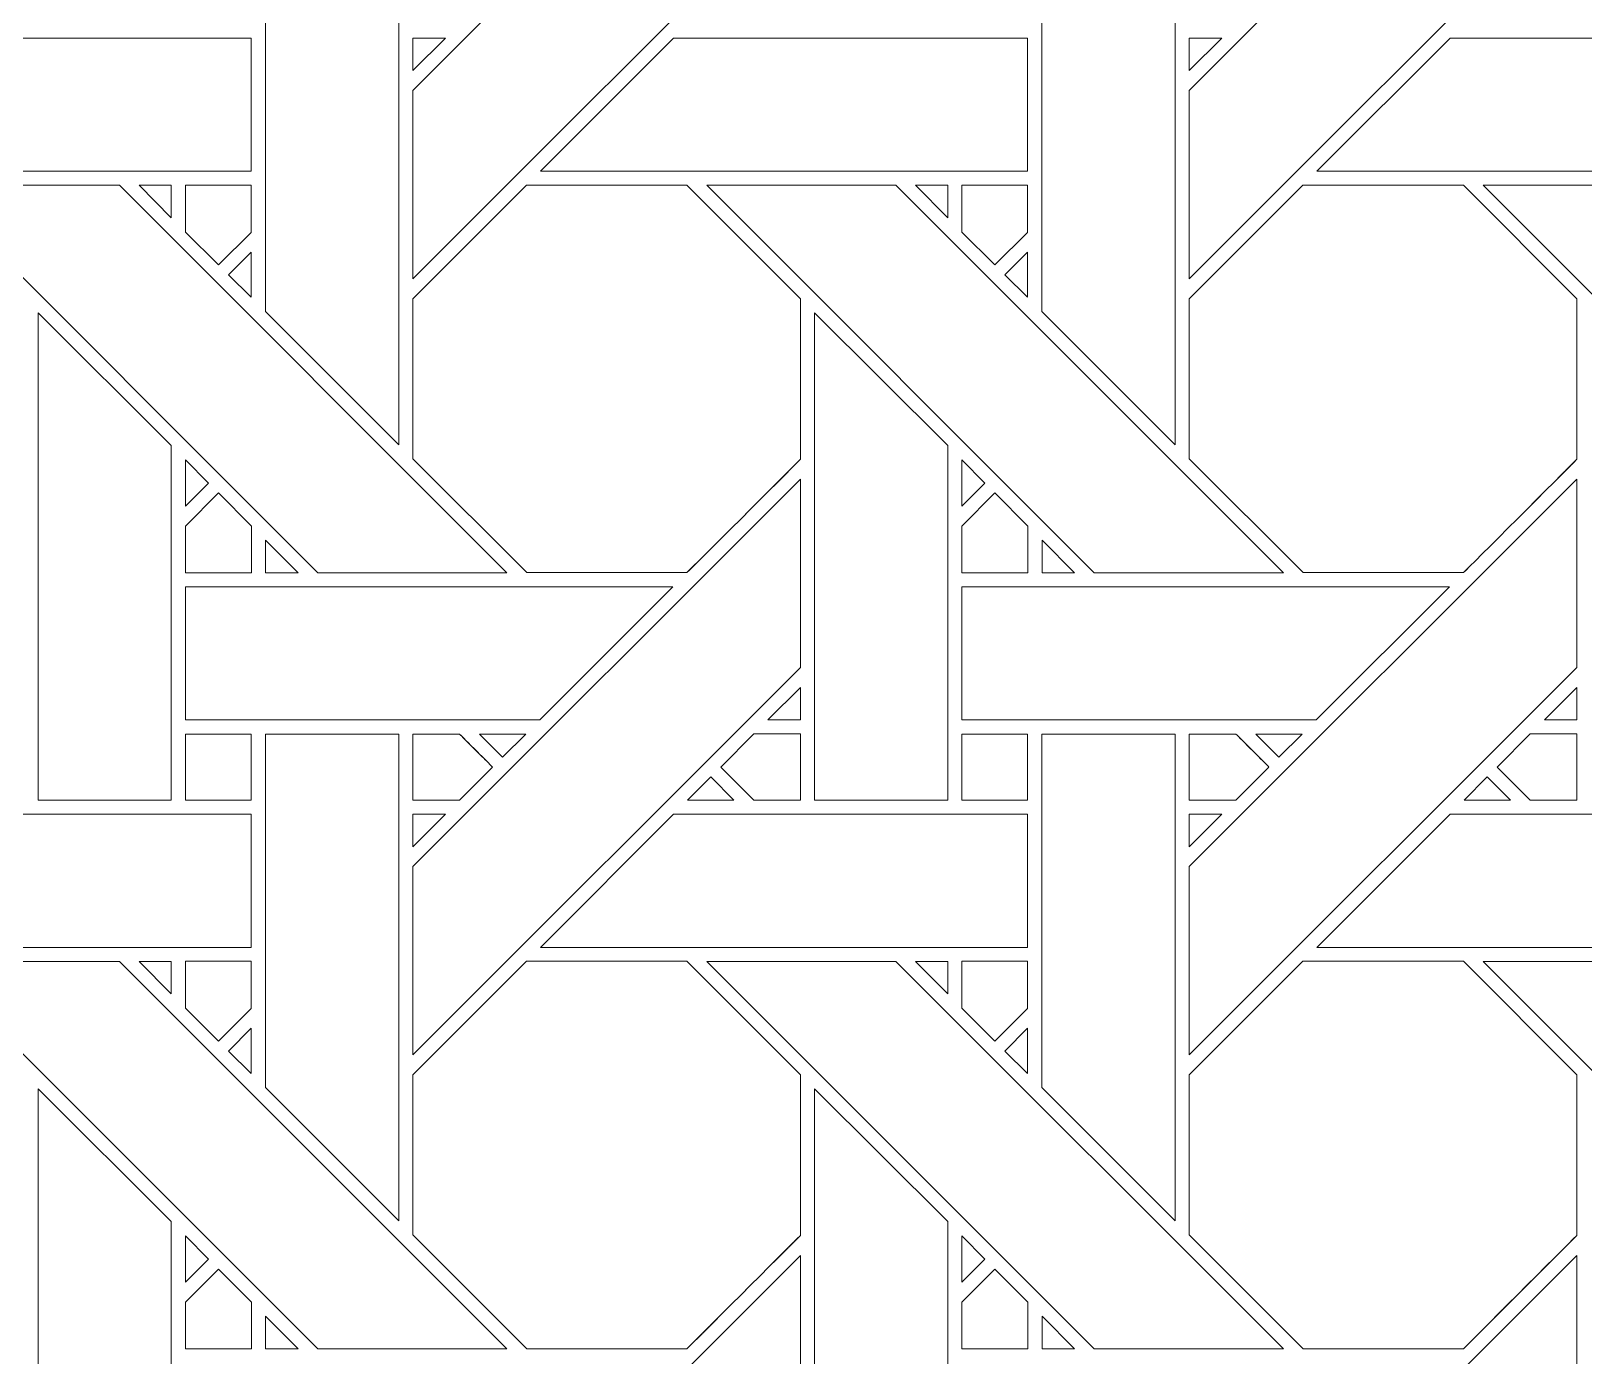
# Model space of a CAD drawing. Header units: inches. Extents: x 3.4 to 21.4, y 0.1 to 18.1.
# Drawn here: x 12.154 to 14.051, y 15.016 to 16.636 of the extents above; entities that cross this region are included whole.
import ezdxf

# ---------------------------------------------------------------- set-up
doc = ezdxf.new("R2010")
doc.units = ezdxf.units.IN
doc.header["$MEASUREMENT"] = 0
doc.layers.add('Design', color=7, linetype='Continuous', lineweight=0)

msp = doc.modelspace()

# ---------------------------------------------------------------- linework, layer by layer
at = {"layer": 'Design'}
for points, knots in [([(12.3829, 18.0948), (7.4123, 18.0948), (3.3829, 14.0653), (3.3829, 9.0948), (3.3829, 4.1242), (7.4123, 0.0948), (12.3829, 0.0948), (17.3534, 0.0948), (21.3829, 4.1242), (21.3829, 9.0948), (21.3829, 14.0653), (17.3534, 18.0948), (12.3829, 18.0948)], [0, 0, 0, 0, 1, 1, 1, 2, 2, 2, 3, 3, 3, 4, 4, 4, 4]), ([(12.3829, 17.2202), (7.8953, 17.2202), (4.2574, 13.5823), (4.2574, 9.0948), (4.2574, 4.6072), (7.8953, 0.9693), (12.3829, 0.9693), (16.8704, 0.9693), (20.5083, 4.6072), (20.5083, 9.0948), (20.5083, 13.5823), (16.8704, 17.2202), (12.3829, 17.2202)], [0, 0, 0, 0, 1, 1, 1, 2, 2, 2, 3, 3, 3, 4, 4, 4, 4]), ([(13.0941, 16.8065), (13.0941, 16.8065), (12.6204, 16.3328), (12.6204, 16.3328), (12.6204, 16.3328), (12.6204, 16.5629), (12.6204, 16.5629), (12.6204, 16.5629), (13.0941, 17.0365), (13.0941, 17.0365), (13.0941, 17.0365), (13.0941, 16.8065), (13.0941, 16.8065)], [0, 0, 0, 0, 1, 1, 1, 2, 2, 2, 3, 3, 3, 4, 4, 4, 4]), ([(14.0428, 17.032), (14.0428, 17.032), (14.0428, 16.8065), (14.0428, 16.8065), (14.0428, 16.8065), (13.5691, 16.3328), (13.5691, 16.3328), (13.5691, 16.3328), (13.5691, 16.5629), (13.5691, 16.5629), (13.5691, 16.5629), (14.0391, 17.0328), (14.0391, 17.0328), (14.0403, 17.0326), (14.0416, 17.0323), (14.0428, 17.032)], [0, 0, 0, 0, 1, 1, 1, 2, 2, 2, 3, 3, 3, 4, 4, 4, 5, 5, 5, 5]), ([(12.4403, 16.2928), (12.4403, 16.2928), (12.4403, 16.725), (12.4403, 16.725), (12.4403, 16.725), (12.6032, 16.725), (12.6032, 16.725), (12.6032, 16.725), (12.6032, 16.1299), (12.6032, 16.1299), (12.6032, 16.1299), (12.4403, 16.2928), (12.4403, 16.2928)], [0, 0, 0, 0, 1, 1, 1, 2, 2, 2, 3, 3, 3, 4, 4, 4, 4]), ([(13.552, 16.1299), (13.552, 16.1299), (13.3891, 16.2928), (13.3891, 16.2928), (13.3891, 16.2928), (13.3891, 16.725), (13.3891, 16.725), (13.3891, 16.725), (13.552, 16.725), (13.552, 16.725), (13.552, 16.725), (13.552, 16.1299), (13.552, 16.1299)], [0, 0, 0, 0, 1, 1, 1, 2, 2, 2, 3, 3, 3, 4, 4, 4, 4]), ([(12.4228, 16.6271), (12.4228, 16.6271), (12.4228, 16.4643), (12.4228, 16.4643), (12.4228, 16.4643), (11.8275, 16.4643), (11.8275, 16.4643), (11.8275, 16.4643), (11.9904, 16.6271), (11.9904, 16.6271), (11.9904, 16.6271), (12.4228, 16.6271), (12.4228, 16.6271)], [0, 0, 0, 0, 1, 1, 1, 2, 2, 2, 3, 3, 3, 4, 4, 4, 4]), ([(12.6602, 16.6271), (12.6602, 16.6271), (12.6204, 16.5873), (12.6204, 16.5873), (12.6204, 16.5873), (12.6204, 16.6271), (12.6204, 16.6271), (12.6204, 16.6271), (12.6602, 16.6271), (12.6602, 16.6271)], [0, 0, 0, 0, 1, 1, 1, 2, 2, 2, 3, 3, 3, 3]), ([(13.3715, 16.6271), (13.3715, 16.6271), (13.3715, 16.4643), (13.3715, 16.4643), (13.3715, 16.4643), (12.7762, 16.4643), (12.7762, 16.4643), (12.7762, 16.4643), (12.9391, 16.6271), (12.9391, 16.6271), (12.9391, 16.6271), (13.3715, 16.6271), (13.3715, 16.6271)], [0, 0, 0, 0, 1, 1, 1, 2, 2, 2, 3, 3, 3, 4, 4, 4, 4]), ([(13.609, 16.6271), (13.609, 16.6271), (13.5691, 16.5873), (13.5691, 16.5873), (13.5691, 16.5873), (13.5691, 16.6271), (13.5691, 16.6271), (13.5691, 16.6271), (13.609, 16.6271), (13.609, 16.6271)], [0, 0, 0, 0, 1, 1, 1, 2, 2, 2, 3, 3, 3, 3]), ([(14.3203, 16.6271), (14.3203, 16.6271), (14.3203, 16.4643), (14.3203, 16.4643), (14.3203, 16.4643), (13.725, 16.4643), (13.725, 16.4643), (13.725, 16.4643), (13.8878, 16.6271), (13.8878, 16.6271), (13.8878, 16.6271), (14.3203, 16.6271), (14.3203, 16.6271)], [0, 0, 0, 0, 1, 1, 1, 2, 2, 2, 3, 3, 3, 4, 4, 4, 4]), ([(12.7354, 15.9735), (12.7354, 15.9735), (12.5044, 15.9735), (12.5044, 15.9735), (12.5044, 15.9735), (12.0308, 16.4472), (12.0308, 16.4472), (12.0308, 16.4472), (12.2618, 16.4472), (12.2618, 16.4472), (12.2618, 16.4472), (12.7354, 15.9735), (12.7354, 15.9735)], [0, 0, 0, 0, 1, 1, 1, 2, 2, 2, 3, 3, 3, 4, 4, 4, 4]), ([(12.2859, 16.4471), (12.2859, 16.4471), (12.3253, 16.4471), (12.3253, 16.4471), (12.3253, 16.4471), (12.3253, 16.4073), (12.3253, 16.4073), (12.3253, 16.4073), (12.2859, 16.4471), (12.2859, 16.4471)], [0, 0, 0, 0, 1, 1, 1, 2, 2, 2, 3, 3, 3, 3]), ([(12.4228, 16.4472), (12.4228, 16.4472), (12.4228, 16.3896), (12.4228, 16.3896), (12.4228, 16.3896), (12.3828, 16.3497), (12.3828, 16.3497), (12.3828, 16.3497), (12.3425, 16.39), (12.3425, 16.39), (12.3425, 16.39), (12.3425, 16.4472), (12.3425, 16.4472), (12.3425, 16.4472), (12.4228, 16.4472), (12.4228, 16.4472)], [0, 0, 0, 0, 1, 1, 1, 2, 2, 2, 3, 3, 3, 4, 4, 4, 5, 5, 5, 5]), ([(12.4228, 16.3896), (12.4228, 16.3896), (12.3828, 16.3497), (12.3828, 16.3497), (12.3828, 16.3497), (12.3425, 16.39), (12.3425, 16.39), (12.3425, 16.39), (12.3425, 16.4472), (12.3425, 16.4472), (12.3425, 16.4472), (12.4228, 16.4472), (12.4228, 16.4472), (12.4228, 16.4472), (12.4228, 16.3896), (12.4228, 16.3896)], [0, 0, 0, 0, 1, 1, 1, 2, 2, 2, 3, 3, 3, 4, 4, 4, 5, 5, 5, 5]), ([(12.7591, 16.4472), (12.7591, 16.4472), (12.9553, 16.4472), (12.9553, 16.4472), (12.9553, 16.4472), (13.0941, 16.3085), (13.0941, 16.3085), (13.0941, 16.3085), (13.0941, 16.1123), (13.0941, 16.1123), (13.0763, 16.0943), (12.9643, 15.9826), (12.9553, 15.9736), (12.9553, 15.9736), (12.7596, 15.9736), (12.7596, 15.9736), (12.7596, 15.9736), (12.6204, 16.1128), (12.6204, 16.1128), (12.6204, 16.1128), (12.6204, 16.3085), (12.6204, 16.3085), (12.6204, 16.3085), (12.7591, 16.4472), (12.7591, 16.4472)], [0, 0, 0, 0, 1, 1, 1, 2, 2, 2, 3, 3, 3, 4, 4, 4, 5, 5, 5, 6, 6, 6, 7, 7, 7, 8, 8, 8, 8]), ([(12.9553, 16.4472), (12.9553, 16.4472), (13.0941, 16.3085), (13.0941, 16.3085), (13.0941, 16.3085), (13.0941, 16.1123), (13.0941, 16.1123), (13.0757, 16.0937), (12.9639, 15.9821), (12.9553, 15.9736), (12.9553, 15.9736), (12.7596, 15.9736), (12.7596, 15.9736), (12.7596, 15.9736), (12.6204, 16.1128), (12.6204, 16.1128), (12.6204, 16.1128), (12.6204, 16.3085), (12.6204, 16.3085), (12.6204, 16.3085), (12.7591, 16.4472), (12.7591, 16.4472), (12.7591, 16.4472), (12.9553, 16.4472), (12.9553, 16.4472)], [0, 0, 0, 0, 1, 1, 1, 2, 2, 2, 3, 3, 3, 4, 4, 4, 5, 5, 5, 6, 6, 6, 7, 7, 7, 8, 8, 8, 8]), ([(13.6841, 15.9735), (13.6841, 15.9735), (13.4531, 15.9735), (13.4531, 15.9735), (13.4531, 15.9735), (12.9795, 16.4472), (12.9795, 16.4472), (12.9795, 16.4472), (13.2105, 16.4472), (13.2105, 16.4472), (13.2105, 16.4472), (13.6841, 15.9735), (13.6841, 15.9735)], [0, 0, 0, 0, 1, 1, 1, 2, 2, 2, 3, 3, 3, 4, 4, 4, 4]), ([(13.2346, 16.4471), (13.2346, 16.4471), (13.2741, 16.4471), (13.2741, 16.4471), (13.2741, 16.4471), (13.2741, 16.4073), (13.2741, 16.4073), (13.2741, 16.4073), (13.2346, 16.4471), (13.2346, 16.4471)], [0, 0, 0, 0, 1, 1, 1, 2, 2, 2, 3, 3, 3, 3]), ([(13.3715, 16.4472), (13.3715, 16.4472), (13.3715, 16.3896), (13.3715, 16.3896), (13.3715, 16.3896), (13.3316, 16.3497), (13.3316, 16.3497), (13.3316, 16.3497), (13.2913, 16.39), (13.2913, 16.39), (13.2913, 16.39), (13.2913, 16.4472), (13.2913, 16.4472), (13.2913, 16.4472), (13.3715, 16.4472), (13.3715, 16.4472)], [0, 0, 0, 0, 1, 1, 1, 2, 2, 2, 3, 3, 3, 4, 4, 4, 5, 5, 5, 5]), ([(13.3715, 16.3896), (13.3715, 16.3896), (13.3316, 16.3497), (13.3316, 16.3497), (13.3316, 16.3497), (13.2913, 16.39), (13.2913, 16.39), (13.2913, 16.39), (13.2913, 16.4472), (13.2913, 16.4472), (13.2913, 16.4472), (13.3715, 16.4472), (13.3715, 16.4472), (13.3715, 16.4472), (13.3715, 16.3896), (13.3715, 16.3896)], [0, 0, 0, 0, 1, 1, 1, 2, 2, 2, 3, 3, 3, 4, 4, 4, 5, 5, 5, 5]), ([(13.7078, 16.4472), (13.7078, 16.4472), (13.904, 16.4472), (13.904, 16.4472), (13.904, 16.4472), (14.0428, 16.3085), (14.0428, 16.3085), (14.0428, 16.3085), (14.0428, 16.1123), (14.0428, 16.1123), (14.025, 16.0943), (13.9131, 15.9826), (13.9041, 15.9736), (13.9041, 15.9736), (13.7084, 15.9736), (13.7084, 15.9736), (13.7084, 15.9736), (13.5691, 16.1128), (13.5691, 16.1128), (13.5691, 16.1128), (13.5691, 16.3085), (13.5691, 16.3085), (13.5691, 16.3085), (13.7078, 16.4472), (13.7078, 16.4472)], [0, 0, 0, 0, 1, 1, 1, 2, 2, 2, 3, 3, 3, 4, 4, 4, 5, 5, 5, 6, 6, 6, 7, 7, 7, 8, 8, 8, 8]), ([(13.904, 16.4472), (13.904, 16.4472), (14.0428, 16.3085), (14.0428, 16.3085), (14.0428, 16.3085), (14.0428, 16.1123), (14.0428, 16.1123), (14.0249, 16.0942), (13.913, 15.9825), (13.9041, 15.9736), (13.9041, 15.9736), (13.7084, 15.9736), (13.7084, 15.9736), (13.7084, 15.9736), (13.5691, 16.1128), (13.5691, 16.1128), (13.5691, 16.1128), (13.5691, 16.3085), (13.5691, 16.3085), (13.5691, 16.3085), (13.7078, 16.4472), (13.7078, 16.4472), (13.7078, 16.4472), (13.904, 16.4472), (13.904, 16.4472)], [0, 0, 0, 0, 1, 1, 1, 2, 2, 2, 3, 3, 3, 4, 4, 4, 5, 5, 5, 6, 6, 6, 7, 7, 7, 8, 8, 8, 8]), ([(14.6329, 15.9735), (14.6329, 15.9735), (14.4018, 15.9735), (14.4018, 15.9735), (14.4018, 15.9735), (13.9283, 16.4472), (13.9283, 16.4472), (13.9283, 16.4472), (14.1592, 16.4472), (14.1592, 16.4472), (14.1592, 16.4472), (14.6329, 15.9735), (14.6329, 15.9735)], [0, 0, 0, 0, 1, 1, 1, 2, 2, 2, 3, 3, 3, 4, 4, 4, 4]), ([(12.4228, 16.3653), (12.4228, 16.3653), (12.4228, 16.3102), (12.4228, 16.3102), (12.4228, 16.3102), (12.395, 16.3375), (12.395, 16.3375), (12.395, 16.3375), (12.4228, 16.3653), (12.4228, 16.3653)], [0, 0, 0, 0, 1, 1, 1, 2, 2, 2, 3, 3, 3, 3]), ([(13.3715, 16.3653), (13.3715, 16.3653), (13.3715, 16.3102), (13.3715, 16.3102), (13.3715, 16.3102), (13.3438, 16.3375), (13.3438, 16.3375), (13.3438, 16.3375), (13.3715, 16.3653), (13.3715, 16.3653)], [0, 0, 0, 0, 1, 1, 1, 2, 2, 2, 3, 3, 3, 3]), ([(12.1625, 15.6955), (12.1625, 15.6955), (12.1625, 16.2913), (12.1625, 16.2913), (12.1625, 16.2913), (12.3252, 16.1292), (12.3252, 16.1292), (12.3252, 16.1292), (12.3252, 15.6955), (12.3252, 15.6955), (12.3252, 15.6955), (12.1625, 15.6955), (12.1625, 15.6955)], [0, 0, 0, 0, 1, 1, 1, 2, 2, 2, 3, 3, 3, 4, 4, 4, 4]), ([(13.1112, 15.6955), (13.1112, 15.6955), (13.1112, 16.2913), (13.1112, 16.2913), (13.1112, 16.2913), (13.274, 16.1292), (13.274, 16.1292), (13.274, 16.1292), (13.274, 15.6955), (13.274, 15.6955), (13.274, 15.6955), (13.1112, 15.6955), (13.1112, 15.6955)], [0, 0, 0, 0, 1, 1, 1, 2, 2, 2, 3, 3, 3, 4, 4, 4, 4]), ([(12.3425, 16.0549), (12.3425, 16.0549), (12.3425, 16.1117), (12.3425, 16.1117), (12.3425, 16.1117), (12.3707, 16.0831), (12.3707, 16.0831), (12.3707, 16.0831), (12.3425, 16.0549), (12.3425, 16.0549)], [0, 0, 0, 0, 1, 1, 1, 2, 2, 2, 3, 3, 3, 3]), ([(13.2913, 16.0549), (13.2913, 16.0549), (13.2913, 16.1117), (13.2913, 16.1117), (13.2913, 16.1117), (13.3195, 16.0831), (13.3195, 16.0831), (13.3195, 16.0831), (13.2913, 16.0549), (13.2913, 16.0549)], [0, 0, 0, 0, 1, 1, 1, 2, 2, 2, 3, 3, 3, 3]), ([(13.0941, 15.8577), (13.0941, 15.8577), (12.6204, 15.3841), (12.6204, 15.3841), (12.6204, 15.3841), (12.6204, 15.6142), (12.6204, 15.6142), (12.6204, 15.6142), (13.0941, 16.0878), (13.0941, 16.0878), (13.0941, 16.0878), (13.0941, 15.8577), (13.0941, 15.8577)], [0, 0, 0, 0, 1, 1, 1, 2, 2, 2, 3, 3, 3, 4, 4, 4, 4]), ([(14.0428, 15.8577), (14.0428, 15.8577), (13.5691, 15.3841), (13.5691, 15.3841), (13.5691, 15.3841), (13.5691, 15.6142), (13.5691, 15.6142), (13.5691, 15.6142), (14.0428, 16.0878), (14.0428, 16.0878), (14.0428, 16.0878), (14.0428, 15.8577), (14.0428, 15.8577)], [0, 0, 0, 0, 1, 1, 1, 2, 2, 2, 3, 3, 3, 4, 4, 4, 4]), ([(12.3425, 15.9733), (12.3425, 15.9733), (12.3425, 16.0306), (12.3425, 16.0306), (12.3425, 16.0306), (12.3829, 16.071), (12.3829, 16.071), (12.3829, 16.071), (12.4232, 16.0306), (12.4232, 16.0306), (12.4232, 16.0306), (12.4232, 15.9733), (12.4232, 15.9733), (12.4232, 15.9733), (12.3425, 15.9733), (12.3425, 15.9733)], [0, 0, 0, 0, 1, 1, 1, 2, 2, 2, 3, 3, 3, 4, 4, 4, 5, 5, 5, 5]), ([(12.3829, 16.071), (12.3829, 16.071), (12.4232, 16.0306), (12.4232, 16.0306), (12.4232, 16.0306), (12.4232, 15.9733), (12.4232, 15.9733), (12.4232, 15.9733), (12.3425, 15.9733), (12.3425, 15.9733), (12.3425, 15.9733), (12.3425, 16.0306), (12.3425, 16.0306), (12.3425, 16.0306), (12.3829, 16.071), (12.3829, 16.071)], [0, 0, 0, 0, 1, 1, 1, 2, 2, 2, 3, 3, 3, 4, 4, 4, 5, 5, 5, 5]), ([(13.2913, 15.9733), (13.2913, 15.9733), (13.2913, 16.0306), (13.2913, 16.0306), (13.2913, 16.0306), (13.3316, 16.071), (13.3316, 16.071), (13.3316, 16.071), (13.3719, 16.0306), (13.3719, 16.0306), (13.3719, 16.0306), (13.3719, 15.9733), (13.3719, 15.9733), (13.3719, 15.9733), (13.2913, 15.9733), (13.2913, 15.9733)], [0, 0, 0, 0, 1, 1, 1, 2, 2, 2, 3, 3, 3, 4, 4, 4, 5, 5, 5, 5]), ([(13.3316, 16.071), (13.3316, 16.071), (13.3719, 16.0306), (13.3719, 16.0306), (13.3719, 16.0306), (13.3719, 15.9733), (13.3719, 15.9733), (13.3719, 15.9733), (13.2913, 15.9733), (13.2913, 15.9733), (13.2913, 15.9733), (13.2913, 16.0306), (13.2913, 16.0306), (13.2913, 16.0306), (13.3316, 16.071), (13.3316, 16.071)], [0, 0, 0, 0, 1, 1, 1, 2, 2, 2, 3, 3, 3, 4, 4, 4, 5, 5, 5, 5]), ([(12.4405, 15.9735), (12.4405, 15.9735), (12.4405, 16.0133), (12.4405, 16.0133), (12.4405, 16.0133), (12.4802, 15.9735), (12.4802, 15.9735), (12.4802, 15.9735), (12.4405, 15.9735), (12.4405, 15.9735)], [0, 0, 0, 0, 1, 1, 1, 2, 2, 2, 3, 3, 3, 3]), ([(13.3892, 15.9735), (13.3892, 15.9735), (13.3892, 16.0133), (13.3892, 16.0133), (13.3892, 16.0133), (13.4289, 15.9735), (13.4289, 15.9735), (13.4289, 15.9735), (13.3892, 15.9735), (13.3892, 15.9735)], [0, 0, 0, 0, 1, 1, 1, 2, 2, 2, 3, 3, 3, 3]), ([(12.7755, 15.7936), (12.7755, 15.7936), (12.3425, 15.7936), (12.3425, 15.7936), (12.3425, 15.7936), (12.3425, 15.9563), (12.3425, 15.9563), (12.3425, 15.9563), (12.9382, 15.9563), (12.9382, 15.9563), (12.9382, 15.9563), (12.7755, 15.7936), (12.7755, 15.7936)], [0, 0, 0, 0, 1, 1, 1, 2, 2, 2, 3, 3, 3, 4, 4, 4, 4]), ([(13.887, 15.9563), (13.887, 15.9563), (13.7242, 15.7936), (13.7242, 15.7936), (13.7242, 15.7936), (13.2913, 15.7936), (13.2913, 15.7936), (13.2913, 15.7936), (13.2913, 15.9563), (13.2913, 15.9563), (13.2913, 15.9563), (13.887, 15.9563), (13.887, 15.9563)], [0, 0, 0, 0, 1, 1, 1, 2, 2, 2, 3, 3, 3, 4, 4, 4, 4]), ([(13.0543, 15.7936), (13.0543, 15.7936), (13.0941, 15.8333), (13.0941, 15.8333), (13.0941, 15.8333), (13.0941, 15.7936), (13.0941, 15.7936), (13.0941, 15.7936), (13.0543, 15.7936), (13.0543, 15.7936)], [0, 0, 0, 0, 1, 1, 1, 2, 2, 2, 3, 3, 3, 3]), ([(14.003, 15.7936), (14.003, 15.7936), (14.0428, 15.8334), (14.0428, 15.8334), (14.0428, 15.8334), (14.0428, 15.7936), (14.0428, 15.7936), (14.0428, 15.7936), (14.003, 15.7936), (14.003, 15.7936)], [0, 0, 0, 0, 1, 1, 1, 2, 2, 2, 3, 3, 3, 3]), ([(12.3425, 15.7763), (12.3425, 15.7763), (12.4228, 15.7763), (12.4228, 15.7763), (12.4228, 15.7763), (12.4228, 15.6956), (12.4228, 15.6956), (12.4228, 15.6956), (12.3425, 15.6956), (12.3425, 15.6956), (12.3425, 15.6956), (12.3425, 15.7763), (12.3425, 15.7763)], [0, 0, 0, 0, 1, 1, 1, 2, 2, 2, 3, 3, 3, 4, 4, 4, 4]), ([(12.3425, 15.6956), (12.3425, 15.6956), (12.3425, 15.7763), (12.3425, 15.7763), (12.3425, 15.7763), (12.4228, 15.7763), (12.4228, 15.7763), (12.4228, 15.7763), (12.4228, 15.6956), (12.4228, 15.6956), (12.4228, 15.6956), (12.3425, 15.6956), (12.3425, 15.6956)], [0, 0, 0, 0, 1, 1, 1, 2, 2, 2, 3, 3, 3, 4, 4, 4, 4]), ([(12.4403, 15.3441), (12.4403, 15.3441), (12.4403, 15.7763), (12.4403, 15.7763), (12.4403, 15.7763), (12.6032, 15.7763), (12.6032, 15.7763), (12.6032, 15.7763), (12.6032, 15.1812), (12.6032, 15.1812), (12.6032, 15.1812), (12.4403, 15.3441), (12.4403, 15.3441)], [0, 0, 0, 0, 1, 1, 1, 2, 2, 2, 3, 3, 3, 4, 4, 4, 4]), ([(12.6775, 15.7763), (12.6826, 15.7712), (12.7134, 15.7404), (12.7178, 15.736), (12.7178, 15.736), (12.6774, 15.6956), (12.6774, 15.6956), (12.6774, 15.6956), (12.6204, 15.6956), (12.6204, 15.6956), (12.6204, 15.6956), (12.6204, 15.7763), (12.6204, 15.7763), (12.6204, 15.7763), (12.6775, 15.7763), (12.6775, 15.7763)], [0, 0, 0, 0, 1, 1, 1, 2, 2, 2, 3, 3, 3, 4, 4, 4, 5, 5, 5, 5]), ([(12.7024, 15.7513), (12.7082, 15.7455), (12.7137, 15.74), (12.7178, 15.736), (12.7178, 15.736), (12.6774, 15.6956), (12.6774, 15.6956), (12.6774, 15.6956), (12.6204, 15.6956), (12.6204, 15.6956), (12.6204, 15.6956), (12.6204, 15.7763), (12.6204, 15.7763), (12.6204, 15.7763), (12.6775, 15.7763), (12.6775, 15.7763), (12.6829, 15.7709), (12.693, 15.7608), (12.7024, 15.7513)], [0, 0, 0, 0, 1, 1, 1, 2, 2, 2, 3, 3, 3, 4, 4, 4, 5, 5, 5, 6, 6, 6, 6]), ([(12.7018, 15.7763), (12.7018, 15.7763), (12.7583, 15.7763), (12.7583, 15.7763), (12.7583, 15.7763), (12.73, 15.7481), (12.73, 15.7481), (12.73, 15.7481), (12.7018, 15.7763), (12.7018, 15.7763)], [0, 0, 0, 0, 1, 1, 1, 2, 2, 2, 3, 3, 3, 3]), ([(13.0941, 15.7764), (13.0941, 15.7764), (13.0941, 15.6956), (13.0941, 15.6956), (13.0941, 15.6956), (13.037, 15.6956), (13.037, 15.6956), (13.037, 15.6956), (12.9966, 15.7359), (12.9966, 15.7359), (12.9966, 15.7359), (13.037, 15.7764), (13.037, 15.7764), (13.037, 15.7764), (13.0941, 15.7764), (13.0941, 15.7764)], [0, 0, 0, 0, 1, 1, 1, 2, 2, 2, 3, 3, 3, 4, 4, 4, 5, 5, 5, 5]), ([(13.0941, 15.7764), (13.0941, 15.7764), (13.0941, 15.6956), (13.0941, 15.6956), (13.0941, 15.6956), (13.037, 15.6956), (13.037, 15.6956), (13.037, 15.6956), (12.9966, 15.7359), (12.9966, 15.7359), (12.9966, 15.7359), (13.037, 15.7764), (13.037, 15.7764), (13.037, 15.7764), (13.0941, 15.7764), (13.0941, 15.7764)], [0, 0, 0, 0, 1, 1, 1, 2, 2, 2, 3, 3, 3, 4, 4, 4, 5, 5, 5, 5]), ([(13.2913, 15.7763), (13.2913, 15.7763), (13.3715, 15.7763), (13.3715, 15.7763), (13.3715, 15.7763), (13.3715, 15.6956), (13.3715, 15.6956), (13.3715, 15.6956), (13.2913, 15.6956), (13.2913, 15.6956), (13.2913, 15.6956), (13.2913, 15.7763), (13.2913, 15.7763)], [0, 0, 0, 0, 1, 1, 1, 2, 2, 2, 3, 3, 3, 4, 4, 4, 4]), ([(13.3715, 15.7763), (13.3715, 15.7763), (13.3715, 15.6956), (13.3715, 15.6956), (13.3715, 15.6956), (13.2913, 15.6956), (13.2913, 15.6956), (13.2913, 15.6956), (13.2913, 15.7763), (13.2913, 15.7763), (13.2913, 15.7763), (13.3715, 15.7763), (13.3715, 15.7763)], [0, 0, 0, 0, 1, 1, 1, 2, 2, 2, 3, 3, 3, 4, 4, 4, 4]), ([(13.3891, 15.3441), (13.3891, 15.3441), (13.3891, 15.7763), (13.3891, 15.7763), (13.3891, 15.7763), (13.552, 15.7763), (13.552, 15.7763), (13.552, 15.7763), (13.552, 15.1812), (13.552, 15.1812), (13.552, 15.1812), (13.3891, 15.3441), (13.3891, 15.3441)], [0, 0, 0, 0, 1, 1, 1, 2, 2, 2, 3, 3, 3, 4, 4, 4, 4]), ([(13.6262, 15.7763), (13.6313, 15.7712), (13.6621, 15.7404), (13.6665, 15.736), (13.6665, 15.736), (13.6261, 15.6956), (13.6261, 15.6956), (13.6261, 15.6956), (13.5691, 15.6956), (13.5691, 15.6956), (13.5691, 15.6956), (13.5691, 15.7763), (13.5691, 15.7763), (13.5691, 15.7763), (13.6262, 15.7763), (13.6262, 15.7763)], [0, 0, 0, 0, 1, 1, 1, 2, 2, 2, 3, 3, 3, 4, 4, 4, 5, 5, 5, 5]), ([(13.6665, 15.736), (13.6665, 15.736), (13.6261, 15.6956), (13.6261, 15.6956), (13.6261, 15.6956), (13.5691, 15.6956), (13.5691, 15.6956), (13.5691, 15.6956), (13.5691, 15.7763), (13.5691, 15.7763), (13.5691, 15.7763), (13.6262, 15.7763), (13.6262, 15.7763), (13.6314, 15.7711), (13.6623, 15.7403), (13.6665, 15.736)], [0, 0, 0, 0, 1, 1, 1, 2, 2, 2, 3, 3, 3, 4, 4, 4, 5, 5, 5, 5]), ([(13.6505, 15.7763), (13.6505, 15.7763), (13.707, 15.7763), (13.707, 15.7763), (13.707, 15.7763), (13.6787, 15.7481), (13.6787, 15.7481), (13.6787, 15.7481), (13.6505, 15.7763), (13.6505, 15.7763)], [0, 0, 0, 0, 1, 1, 1, 2, 2, 2, 3, 3, 3, 3]), ([(13.9857, 15.6956), (13.9857, 15.6956), (13.9453, 15.7359), (13.9453, 15.7359), (13.9453, 15.7359), (13.9858, 15.7764), (13.9858, 15.7764), (13.9858, 15.7764), (14.0428, 15.7764), (14.0428, 15.7764), (14.0428, 15.7764), (14.0428, 15.6956), (14.0428, 15.6956), (14.0428, 15.6956), (13.9857, 15.6956), (13.9857, 15.6956)], [0, 0, 0, 0, 1, 1, 1, 2, 2, 2, 3, 3, 3, 4, 4, 4, 5, 5, 5, 5]), ([(14.0428, 15.6956), (14.0428, 15.6956), (13.9857, 15.6956), (13.9857, 15.6956), (13.9857, 15.6956), (13.9453, 15.7359), (13.9453, 15.7359), (13.9453, 15.7359), (13.9858, 15.7764), (13.9858, 15.7764), (13.9858, 15.7764), (14.0428, 15.7764), (14.0428, 15.7764), (14.0428, 15.7764), (14.0428, 15.6956), (14.0428, 15.6956)], [0, 0, 0, 0, 1, 1, 1, 2, 2, 2, 3, 3, 3, 4, 4, 4, 5, 5, 5, 5]), ([(13.0127, 15.6955), (13.0127, 15.6955), (12.9562, 15.6955), (12.9562, 15.6955), (12.9562, 15.6955), (12.9845, 15.7238), (12.9845, 15.7238), (12.9845, 15.7238), (13.0127, 15.6955), (13.0127, 15.6955)], [0, 0, 0, 0, 1, 1, 1, 2, 2, 2, 3, 3, 3, 3]), ([(13.905, 15.6955), (13.905, 15.6955), (13.9332, 15.7238), (13.9332, 15.7238), (13.9332, 15.7238), (13.9615, 15.6955), (13.9615, 15.6955), (13.9615, 15.6955), (13.905, 15.6955), (13.905, 15.6955)], [0, 0, 0, 0, 1, 1, 1, 2, 2, 2, 3, 3, 3, 3]), ([(12.4228, 15.6784), (12.4228, 15.6784), (12.4228, 15.5155), (12.4228, 15.5155), (12.4228, 15.5155), (11.8275, 15.5155), (11.8275, 15.5155), (11.8275, 15.5155), (11.9904, 15.6784), (11.9904, 15.6784), (11.9904, 15.6784), (12.4228, 15.6784), (12.4228, 15.6784)], [0, 0, 0, 0, 1, 1, 1, 2, 2, 2, 3, 3, 3, 4, 4, 4, 4]), ([(12.6602, 15.6784), (12.6602, 15.6784), (12.6204, 15.6385), (12.6204, 15.6385), (12.6204, 15.6385), (12.6204, 15.6784), (12.6204, 15.6784), (12.6204, 15.6784), (12.6602, 15.6784), (12.6602, 15.6784)], [0, 0, 0, 0, 1, 1, 1, 2, 2, 2, 3, 3, 3, 3]), ([(13.3715, 15.6784), (13.3715, 15.6784), (13.3715, 15.5155), (13.3715, 15.5155), (13.3715, 15.5155), (12.7762, 15.5155), (12.7762, 15.5155), (12.7762, 15.5155), (12.9391, 15.6784), (12.9391, 15.6784), (12.9391, 15.6784), (13.3715, 15.6784), (13.3715, 15.6784)], [0, 0, 0, 0, 1, 1, 1, 2, 2, 2, 3, 3, 3, 4, 4, 4, 4]), ([(13.609, 15.6784), (13.609, 15.6784), (13.5691, 15.6385), (13.5691, 15.6385), (13.5691, 15.6385), (13.5691, 15.6784), (13.5691, 15.6784), (13.5691, 15.6784), (13.609, 15.6784), (13.609, 15.6784)], [0, 0, 0, 0, 1, 1, 1, 2, 2, 2, 3, 3, 3, 3]), ([(14.3203, 15.6784), (14.3203, 15.6784), (14.3203, 15.5155), (14.3203, 15.5155), (14.3203, 15.5155), (13.725, 15.5155), (13.725, 15.5155), (13.725, 15.5155), (13.8878, 15.6784), (13.8878, 15.6784), (13.8878, 15.6784), (14.3203, 15.6784), (14.3203, 15.6784)], [0, 0, 0, 0, 1, 1, 1, 2, 2, 2, 3, 3, 3, 4, 4, 4, 4]), ([(12.7354, 15.0248), (12.7354, 15.0248), (12.5044, 15.0248), (12.5044, 15.0248), (12.5044, 15.0248), (12.0308, 15.4984), (12.0308, 15.4984), (12.0308, 15.4984), (12.2618, 15.4984), (12.2618, 15.4984), (12.2618, 15.4984), (12.7354, 15.0248), (12.7354, 15.0248)], [0, 0, 0, 0, 1, 1, 1, 2, 2, 2, 3, 3, 3, 4, 4, 4, 4]), ([(12.2859, 15.4984), (12.2859, 15.4984), (12.3253, 15.4984), (12.3253, 15.4984), (12.3253, 15.4984), (12.3253, 15.4586), (12.3253, 15.4586), (12.3253, 15.4586), (12.2859, 15.4984), (12.2859, 15.4984)], [0, 0, 0, 0, 1, 1, 1, 2, 2, 2, 3, 3, 3, 3]), ([(12.4228, 15.4985), (12.4228, 15.4985), (12.4228, 15.4409), (12.4228, 15.4409), (12.4228, 15.4409), (12.3828, 15.4009), (12.3828, 15.4009), (12.3828, 15.4009), (12.3425, 15.4413), (12.3425, 15.4413), (12.3425, 15.4413), (12.3425, 15.4985), (12.3425, 15.4985), (12.3425, 15.4985), (12.4228, 15.4985), (12.4228, 15.4985)], [0, 0, 0, 0, 1, 1, 1, 2, 2, 2, 3, 3, 3, 4, 4, 4, 5, 5, 5, 5]), ([(12.4228, 15.4409), (12.4228, 15.4409), (12.3828, 15.4009), (12.3828, 15.4009), (12.3828, 15.4009), (12.3425, 15.4413), (12.3425, 15.4413), (12.3425, 15.4413), (12.3425, 15.4985), (12.3425, 15.4985), (12.3425, 15.4985), (12.4228, 15.4985), (12.4228, 15.4985), (12.4228, 15.4985), (12.4228, 15.4409), (12.4228, 15.4409)], [0, 0, 0, 0, 1, 1, 1, 2, 2, 2, 3, 3, 3, 4, 4, 4, 5, 5, 5, 5]), ([(12.7591, 15.4985), (12.7591, 15.4985), (12.9553, 15.4985), (12.9553, 15.4985), (12.9553, 15.4985), (13.0941, 15.3597), (13.0941, 15.3597), (13.0941, 15.3597), (13.0941, 15.1635), (13.0941, 15.1635), (13.0763, 15.1456), (12.9643, 15.0339), (12.9553, 15.0248), (12.9553, 15.0248), (12.7596, 15.0248), (12.7596, 15.0248), (12.7596, 15.0248), (12.6204, 15.1641), (12.6204, 15.1641), (12.6204, 15.1641), (12.6204, 15.3597), (12.6204, 15.3597), (12.6204, 15.3597), (12.7591, 15.4985), (12.7591, 15.4985)], [0, 0, 0, 0, 1, 1, 1, 2, 2, 2, 3, 3, 3, 4, 4, 4, 5, 5, 5, 6, 6, 6, 7, 7, 7, 8, 8, 8, 8]), ([(13.0941, 15.3597), (13.0941, 15.3597), (13.0941, 15.1635), (13.0941, 15.1635), (13.0757, 15.145), (12.9639, 15.0334), (12.9553, 15.0248), (12.9553, 15.0248), (12.7596, 15.0248), (12.7596, 15.0248), (12.7596, 15.0248), (12.6204, 15.1641), (12.6204, 15.1641), (12.6204, 15.1641), (12.6204, 15.3597), (12.6204, 15.3597), (12.6204, 15.3597), (12.7591, 15.4985), (12.7591, 15.4985), (12.7591, 15.4985), (12.9553, 15.4985), (12.9553, 15.4985), (12.9553, 15.4985), (13.0941, 15.3597), (13.0941, 15.3597)], [0, 0, 0, 0, 1, 1, 1, 2, 2, 2, 3, 3, 3, 4, 4, 4, 5, 5, 5, 6, 6, 6, 7, 7, 7, 8, 8, 8, 8]), ([(13.6841, 15.0248), (13.6841, 15.0248), (13.4531, 15.0248), (13.4531, 15.0248), (13.4531, 15.0248), (12.9795, 15.4984), (12.9795, 15.4984), (12.9795, 15.4984), (13.2105, 15.4984), (13.2105, 15.4984), (13.2105, 15.4984), (13.6841, 15.0248), (13.6841, 15.0248)], [0, 0, 0, 0, 1, 1, 1, 2, 2, 2, 3, 3, 3, 4, 4, 4, 4]), ([(13.2346, 15.4984), (13.2346, 15.4984), (13.2741, 15.4984), (13.2741, 15.4984), (13.2741, 15.4984), (13.2741, 15.4586), (13.2741, 15.4586), (13.2741, 15.4586), (13.2346, 15.4984), (13.2346, 15.4984)], [0, 0, 0, 0, 1, 1, 1, 2, 2, 2, 3, 3, 3, 3]), ([(13.3715, 15.4985), (13.3715, 15.4985), (13.3715, 15.4409), (13.3715, 15.4409), (13.3715, 15.4409), (13.3316, 15.4009), (13.3316, 15.4009), (13.3316, 15.4009), (13.2913, 15.4413), (13.2913, 15.4413), (13.2913, 15.4413), (13.2913, 15.4985), (13.2913, 15.4985), (13.2913, 15.4985), (13.3715, 15.4985), (13.3715, 15.4985)], [0, 0, 0, 0, 1, 1, 1, 2, 2, 2, 3, 3, 3, 4, 4, 4, 5, 5, 5, 5]), ([(13.3715, 15.4409), (13.3715, 15.4409), (13.3316, 15.4009), (13.3316, 15.4009), (13.3316, 15.4009), (13.2913, 15.4413), (13.2913, 15.4413), (13.2913, 15.4413), (13.2913, 15.4985), (13.2913, 15.4985), (13.2913, 15.4985), (13.3715, 15.4985), (13.3715, 15.4985), (13.3715, 15.4985), (13.3715, 15.4409), (13.3715, 15.4409)], [0, 0, 0, 0, 1, 1, 1, 2, 2, 2, 3, 3, 3, 4, 4, 4, 5, 5, 5, 5]), ([(13.7078, 15.4985), (13.7078, 15.4985), (13.904, 15.4985), (13.904, 15.4985), (13.904, 15.4985), (14.0428, 15.3597), (14.0428, 15.3597), (14.0428, 15.3597), (14.0428, 15.1635), (14.0428, 15.1635), (14.025, 15.1456), (13.9131, 15.0339), (13.9041, 15.0248), (13.9041, 15.0248), (13.7084, 15.0248), (13.7084, 15.0248), (13.7084, 15.0248), (13.5691, 15.1641), (13.5691, 15.1641), (13.5691, 15.1641), (13.5691, 15.3597), (13.5691, 15.3597), (13.5691, 15.3597), (13.7078, 15.4985), (13.7078, 15.4985)], [0, 0, 0, 0, 1, 1, 1, 2, 2, 2, 3, 3, 3, 4, 4, 4, 5, 5, 5, 6, 6, 6, 7, 7, 7, 8, 8, 8, 8]), ([(14.0428, 15.3597), (14.0428, 15.3597), (14.0428, 15.1635), (14.0428, 15.1635), (14.0248, 15.1454), (13.913, 15.0337), (13.9041, 15.0248), (13.9041, 15.0248), (13.7084, 15.0248), (13.7084, 15.0248), (13.7084, 15.0248), (13.5691, 15.1641), (13.5691, 15.1641), (13.5691, 15.1641), (13.5691, 15.3597), (13.5691, 15.3597), (13.5691, 15.3597), (13.7078, 15.4985), (13.7078, 15.4985), (13.7078, 15.4985), (13.904, 15.4985), (13.904, 15.4985), (13.904, 15.4985), (14.0428, 15.3597), (14.0428, 15.3597)], [0, 0, 0, 0, 1, 1, 1, 2, 2, 2, 3, 3, 3, 4, 4, 4, 5, 5, 5, 6, 6, 6, 7, 7, 7, 8, 8, 8, 8]), ([(14.6329, 15.0248), (14.6329, 15.0248), (14.4018, 15.0248), (14.4018, 15.0248), (14.4018, 15.0248), (13.9283, 15.4984), (13.9283, 15.4984), (13.9283, 15.4984), (14.1592, 15.4984), (14.1592, 15.4984), (14.1592, 15.4984), (14.6329, 15.0248), (14.6329, 15.0248)], [0, 0, 0, 0, 1, 1, 1, 2, 2, 2, 3, 3, 3, 4, 4, 4, 4]), ([(12.4228, 15.4166), (12.4228, 15.4166), (12.4228, 15.3614), (12.4228, 15.3614), (12.4228, 15.3614), (12.395, 15.3888), (12.395, 15.3888), (12.395, 15.3888), (12.4228, 15.4166), (12.4228, 15.4166)], [0, 0, 0, 0, 1, 1, 1, 2, 2, 2, 3, 3, 3, 3]), ([(13.3715, 15.4166), (13.3715, 15.4166), (13.3715, 15.3614), (13.3715, 15.3614), (13.3715, 15.3614), (13.3438, 15.3888), (13.3438, 15.3888), (13.3438, 15.3888), (13.3715, 15.4166), (13.3715, 15.4166)], [0, 0, 0, 0, 1, 1, 1, 2, 2, 2, 3, 3, 3, 3]), ([(12.1625, 14.7468), (12.1625, 14.7468), (12.1625, 15.3426), (12.1625, 15.3426), (12.1625, 15.3426), (12.3252, 15.1805), (12.3252, 15.1805), (12.3252, 15.1805), (12.3252, 14.7468), (12.3252, 14.7468), (12.3252, 14.7468), (12.1625, 14.7468), (12.1625, 14.7468)], [0, 0, 0, 0, 1, 1, 1, 2, 2, 2, 3, 3, 3, 4, 4, 4, 4]), ([(13.1112, 14.7468), (13.1112, 14.7468), (13.1112, 15.3426), (13.1112, 15.3426), (13.1112, 15.3426), (13.274, 15.1805), (13.274, 15.1805), (13.274, 15.1805), (13.274, 14.7468), (13.274, 14.7468), (13.274, 14.7468), (13.1112, 14.7468), (13.1112, 14.7468)], [0, 0, 0, 0, 1, 1, 1, 2, 2, 2, 3, 3, 3, 4, 4, 4, 4]), ([(12.3425, 15.1062), (12.3425, 15.1062), (12.3425, 15.163), (12.3425, 15.163), (12.3425, 15.163), (12.3707, 15.1344), (12.3707, 15.1344), (12.3707, 15.1344), (12.3425, 15.1062), (12.3425, 15.1062)], [0, 0, 0, 0, 1, 1, 1, 2, 2, 2, 3, 3, 3, 3]), ([(13.2913, 15.1062), (13.2913, 15.1062), (13.2913, 15.163), (13.2913, 15.163), (13.2913, 15.163), (13.3195, 15.1344), (13.3195, 15.1344), (13.3195, 15.1344), (13.2913, 15.1062), (13.2913, 15.1062)], [0, 0, 0, 0, 1, 1, 1, 2, 2, 2, 3, 3, 3, 3]), ([(13.0941, 14.909), (13.0941, 14.909), (12.6204, 14.4354), (12.6204, 14.4354), (12.6204, 14.4354), (12.6204, 14.6655), (12.6204, 14.6655), (12.6204, 14.6655), (13.0941, 15.139), (13.0941, 15.139), (13.0941, 15.139), (13.0941, 14.909), (13.0941, 14.909)], [0, 0, 0, 0, 1, 1, 1, 2, 2, 2, 3, 3, 3, 4, 4, 4, 4]), ([(14.0428, 14.909), (14.0428, 14.909), (13.5691, 14.4354), (13.5691, 14.4354), (13.5691, 14.4354), (13.5691, 14.6654), (13.5691, 14.6654), (13.5691, 14.6654), (14.0428, 15.139), (14.0428, 15.139), (14.0428, 15.139), (14.0428, 14.909), (14.0428, 14.909)], [0, 0, 0, 0, 1, 1, 1, 2, 2, 2, 3, 3, 3, 4, 4, 4, 4]), ([(12.3425, 15.0246), (12.3425, 15.0246), (12.3425, 15.0819), (12.3425, 15.0819), (12.3425, 15.0819), (12.3829, 15.1222), (12.3829, 15.1222), (12.3829, 15.1222), (12.4232, 15.0819), (12.4232, 15.0819), (12.4232, 15.0819), (12.4232, 15.0246), (12.4232, 15.0246), (12.4232, 15.0246), (12.3425, 15.0246), (12.3425, 15.0246)], [0, 0, 0, 0, 1, 1, 1, 2, 2, 2, 3, 3, 3, 4, 4, 4, 5, 5, 5, 5]), ([(12.3829, 15.1222), (12.3829, 15.1222), (12.4232, 15.0819), (12.4232, 15.0819), (12.4232, 15.0819), (12.4232, 15.0246), (12.4232, 15.0246), (12.4232, 15.0246), (12.3425, 15.0246), (12.3425, 15.0246), (12.3425, 15.0246), (12.3425, 15.0819), (12.3425, 15.0819), (12.3425, 15.0819), (12.3829, 15.1222), (12.3829, 15.1222)], [0, 0, 0, 0, 1, 1, 1, 2, 2, 2, 3, 3, 3, 4, 4, 4, 5, 5, 5, 5]), ([(13.2913, 15.0246), (13.2913, 15.0246), (13.2913, 15.0819), (13.2913, 15.0819), (13.2913, 15.0819), (13.3316, 15.1222), (13.3316, 15.1222), (13.3316, 15.1222), (13.3719, 15.0819), (13.3719, 15.0819), (13.3719, 15.0819), (13.3719, 15.0246), (13.3719, 15.0246), (13.3719, 15.0246), (13.2913, 15.0246), (13.2913, 15.0246)], [0, 0, 0, 0, 1, 1, 1, 2, 2, 2, 3, 3, 3, 4, 4, 4, 5, 5, 5, 5]), ([(13.3316, 15.1222), (13.3316, 15.1222), (13.3719, 15.0819), (13.3719, 15.0819), (13.3719, 15.0819), (13.3719, 15.0246), (13.3719, 15.0246), (13.3719, 15.0246), (13.2913, 15.0246), (13.2913, 15.0246), (13.2913, 15.0246), (13.2913, 15.0819), (13.2913, 15.0819), (13.2913, 15.0819), (13.3316, 15.1222), (13.3316, 15.1222)], [0, 0, 0, 0, 1, 1, 1, 2, 2, 2, 3, 3, 3, 4, 4, 4, 5, 5, 5, 5]), ([(12.4405, 15.0248), (12.4405, 15.0248), (12.4405, 15.0646), (12.4405, 15.0646), (12.4405, 15.0646), (12.4802, 15.0248), (12.4802, 15.0248), (12.4802, 15.0248), (12.4405, 15.0248), (12.4405, 15.0248)], [0, 0, 0, 0, 1, 1, 1, 2, 2, 2, 3, 3, 3, 3]), ([(13.3892, 15.0248), (13.3892, 15.0248), (13.3892, 15.0646), (13.3892, 15.0646), (13.3892, 15.0646), (13.4289, 15.0248), (13.4289, 15.0248), (13.4289, 15.0248), (13.3892, 15.0248), (13.3892, 15.0248)], [0, 0, 0, 0, 1, 1, 1, 2, 2, 2, 3, 3, 3, 3])]:
    msp.add_open_spline(points, degree=3, knots=knots, dxfattribs=at)

doc.saveas('drawing.dxf')
